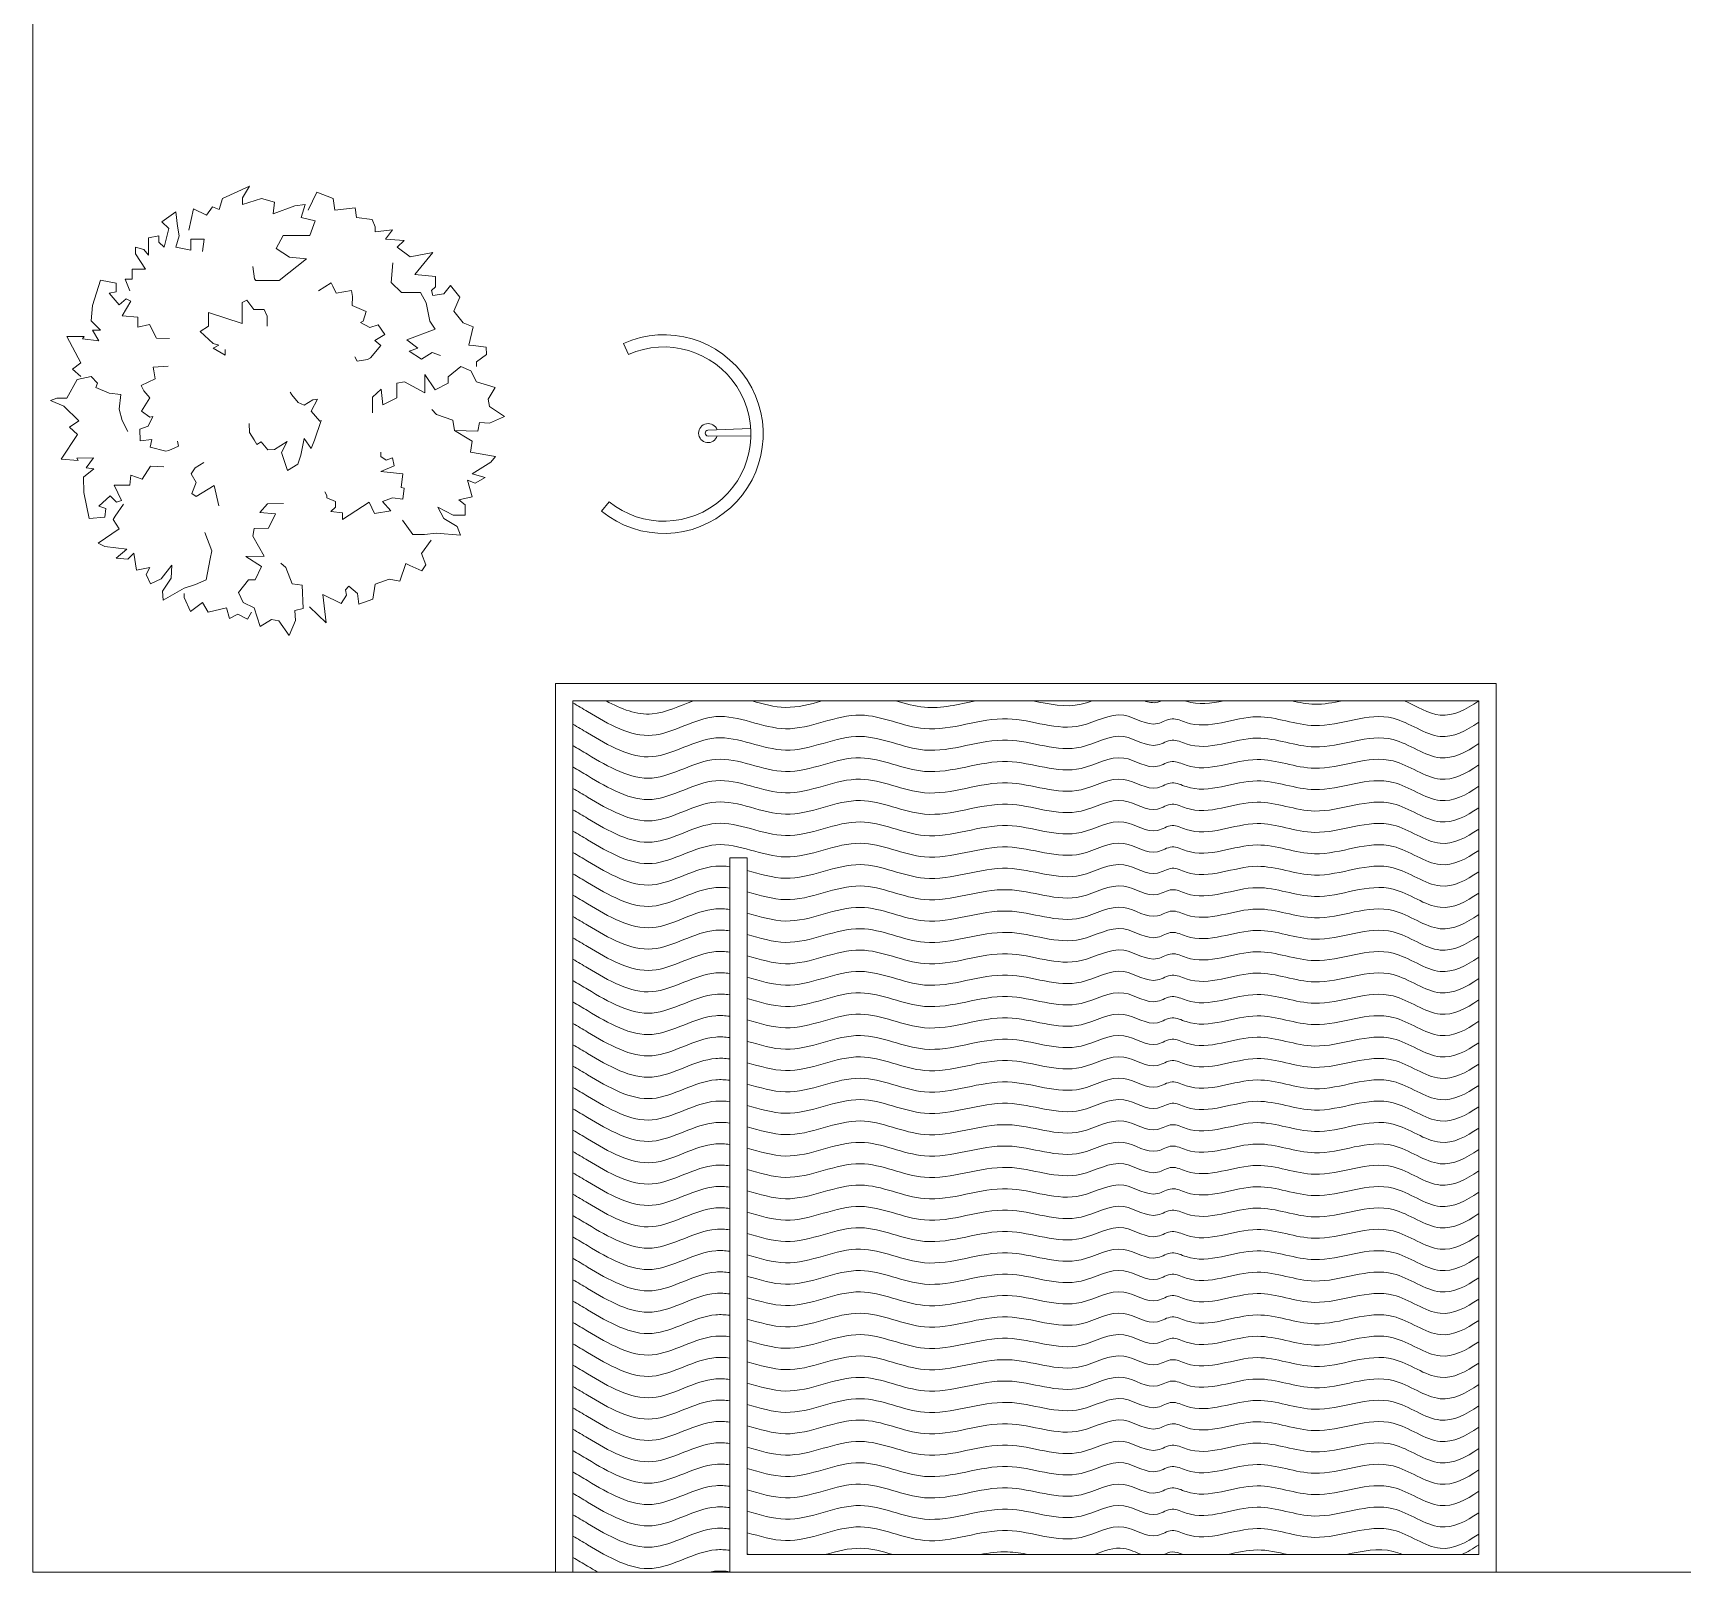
# Model space of a CAD drawing. Header units: millimetres. Extents: x 23218 to 31754, y 14902 to 21214.
# Drawn here: x 26358 to 27304, y 15939 to 16823 of the extents above; entities that cross this region are included whole.
import ezdxf

# ---------------------------------------------------------------- set-up
doc = ezdxf.new("R2010")
doc.units = ezdxf.units.MM
doc.layers.get('0').update_dxf_attribs({"lineweight": 18})
for name, color, linetype, lineweight in [('A-FURN', 9, 'Continuous', 13), ('VEGETAZIONE', 94, 'Continuous', 5), ('VERDE_alberi', 104, 'Continuous', 5), ('Wall', 7, 'Continuous', 20)]:
    doc.layers.add(name, color=color, linetype=linetype, lineweight=lineweight)
doc.layers.add('ACQUA - water hatch', color=7, linetype='Continuous', lineweight=5, true_color=0x0f87ff)
doc.layers.add('VERDE_giardino_garden', color=7, linetype='Continuous', lineweight=5, true_color=0x426227)

# ---------------------------------------------------------------- blocks, each defined once
blk = doc.blocks.new('A$C396F796F')
at = {"layer": 'VERDE_alberi'}
for points in [[(-1.246, 3.854), (-1.122, 3.81), (-1.066, 4.005), (-0.576, 4.226), (-0.702, 4.018), (-0.702, 3.901), (-0.365, 4.005), (-0.127, 3.94), (-0.155, 3.732), (0.238, 3.875), (0.42, 3.901), (0.35, 3.667), (0.602, 3.602), (0.504, 3.341), (0.027, 3.341), (-0.099, 3.107), (0.14, 2.951), (0.448, 2.925), (-0.043, 2.535), (-0.463, 2.535), (-0.491, 2.561), (-0.519, 2.782)], [(-1.246, 3.854), (-1.35, 3.705), (-1.586, 3.82), (-1.668, 3.437)], [(0.476, 3.797), (0.63, 4.122), (0.925, 4.005), (0.953, 3.797), (1.318, 3.836), (1.346, 3.667), (1.626, 3.628), (1.682, 3.498), (1.682, 3.406), (1.991, 3.445), (1.864, 3.276), (2.201, 3.25), (2.075, 3.133), (2.31, 2.958)], [(-2.728, 2.349), (-2.813, 2.557), (-2.686, 2.557), (-2.686, 2.739), (-2.448, 2.739), (-2.63, 3.012), (-2.63, 3.129), (-2.476, 3.09), (-2.392, 2.986), (-2.392, 3.299), (-2.21, 3.338), (-2.21, 3.22), (-2.111, 3.129), (-2.027, 3.468), (-2.153, 3.585), (-1.901, 3.767), (-1.873, 3.507), (-1.845, 3.338), (-1.901, 3.129), (-1.635, 3.077), (-1.635, 3.273), (-1.396, 3.273), (-1.424, 3.051)], [(2.31, 2.958), (2.718, 3.036), (2.394, 2.642), (2.764, 2.602), (2.764, 2.422), (2.694, 2.352), (2.714, 2.262), (2.913, 2.292), (3.033, 2.442), (3.203, 2.232), (3.093, 1.983), (3.261, 1.772), (3.44, 1.703), (3.363, 1.373), (3.443, 1.363), (3.673, 1.334), (3.683, 1.204), (3.503, 1.074), (3.502, 0.985)], [(1.996, 2.85), (1.968, 2.499), (2.15, 2.317), (2.496, 2.316), (2.594, 2.134), (2.66, 1.8), (2.758, 1.657), (2.25, 1.465), (2.445, 1.315), (2.291, 1.263), (2.511, 1.118), (2.706, 1.241), (2.855, 1.185)], [(-3.608, 0.808), (-3.762, 0.939), (-3.608, 1.056), (-3.86, 1.524), (-3.552, 1.524), (-3.58, 1.485), (-3.285, 1.446), (-3.398, 1.641), (-3.257, 1.641), (-3.426, 1.81), (-3.398, 2.084), (-3.257, 2.539), (-2.977, 2.487), (-2.977, 2.331), (-3.103, 2.305), (-2.921, 2.097), (-2.795, 2.201), (-2.71, 2.162), (-2.865, 1.901), (-2.584, 1.875), (-2.584, 1.693), (-2.374, 1.745), (-2.248, 1.498), (-2.017, 1.489)], [(0.661, 2.348), (0.888, 2.491), (0.917, 2.432), (0.981, 2.304), (1.254, 2.354), (1.275, 2.248), (1.264, 2.082), (1.52, 1.978), (1.466, 1.805), (1.415, 1.78), (1.586, 1.69), (1.735, 1.736), (1.853, 1.562), (1.671, 1.457), (1.779, 1.365), (1.593, 1.141), (1.543, 1.116), (1.357, 1.081), (1.316, 1.163)], [(-1.019, 1.294), (-1.019, 1.19), (-1.23, 1.32), (-1.132, 1.372), (-1.23, 1.398), (-1.468, 1.619), (-1.314, 1.71), (-1.314, 1.957), (-0.711, 1.762), (-0.711, 2.139), (-0.627, 2.178), (-0.501, 2.009), (-0.318, 2.009), (-0.262, 1.892), (-0.262, 1.71)], [(-2.04, 0.991), (-2.307, 0.973), (-2.296, 0.909), (-2.273, 0.768), (-2.523, 0.647), (-2.478, 0.549), (-2.371, 0.422), (-2.517, 0.186), (-2.371, 0.079), (-2.316, 0.088), (-2.401, -0.084), (-2.548, -0.136), (-2.542, -0.345), (-2.332, -0.324), (-2.366, -0.461), (-2.084, -0.533), (-2.029, -0.524), (-1.857, -0.442), (-1.872, -0.353)], [(1.633, 0.153), (1.633, 0.439), (1.787, 0.582), (1.815, 0.296), (2.068, 0.426), (2.068, 0.686), (2.208, 0.712), (2.572, 0.517), (2.572, 0.842), (2.755, 0.569), (2.993, 0.686), (2.993, 0.803), (3.218, 0.985), (3.4, 0.907), (3.498, 0.712), (3.835, 0.608), (3.708, 0.4), (3.736, 0.27), (4.003, 0.088), (3.736, -0.029), (3.554, -0.016), (3.526, -0.173), (3.105, -0.16), (3.077, 0.023), (2.783, 0.127), (2.699, 0.218)], [(-3.646, 0.014), (-3.916, 0.275), (-4.155, 0.379), (-4.043, 0.418), (-3.86, 0.418), (-3.678, 0.756), (-3.426, 0.808), (-3.313, 0.691), (-3.341, 0.613), (-3.103, 0.509), (-2.893, 0.483), (-2.921, 0.223), (-2.865, 0.015), (-2.767, -0.18)], [(-0.584, -0.039), (-0.577, -0.199), (-0.496, -0.331), (-0.445, -0.414), (-0.367, -0.366), (-0.25, -0.508), (-0.132, -0.501), (0.101, -0.358), (-0.006, -0.556), (0.104, -0.883), (0.292, -0.767), (0.344, -0.604), (0.404, -0.303), (0.532, -0.488), (0.592, -0.336), (0.71, 0.017), (0.688, 0.004), (0.53, 0.186), (0.641, 0.403), (0.56, 0.386), (0.405, 0.29), (0.298, 0.34), (0.18, 0.481), (0.151, 0.529)], [(-3.646, 0.014), (-3.812, -0.101), (-3.669, -0.232), (-3.965, -0.675), (-3.658, -0.704), (-3.682, -0.662), (-3.385, -0.652), (-3.515, -0.835), (-3.376, -0.848), (-3.559, -1.001), (-3.558, -1.276), (-3.461, -1.742), (-3.177, -1.717), (-3.162, -1.562), (-3.285, -1.524), (-3.084, -1.334), (-2.968, -1.449), (-2.881, -1.419), (-3.01, -1.145), (-2.728, -1.146), (-2.711, -0.964), (-2.506, -1.036), (-2.357, -0.802), (-2.118, -0.815)], [(3.105, -0.16), (3.365, -0.315), (3.421, -0.354), (3.393, -0.549), (3.842, -0.627), (3.758, -0.731), (3.421, -0.939), (3.659, -1.004), (3.477, -1.109), (3.337, -1.057), (3.421, -1.356), (3.183, -1.408), (3.295, -1.499), (3.295, -1.681), (3.084, -1.681), (2.804, -1.538), (2.916, -1.746), (3.155, -1.889), (3.211, -2.045), (2.776, -2.006), (2.566, -2.032), (2.355, -2.032), (2.168, -1.772)], [(0.773, -1.265), (0.814, -1.331), (0.814, -1.37), (0.968, -1.435), (0.968, -1.539), (0.884, -1.617), (1.094, -1.643), (1.094, -1.76), (1.571, -1.448), (1.669, -1.656), (1.964, -1.604), (1.81, -1.435), (1.992, -1.37), (2.174, -1.396), (2.202, -1.201), (2.146, -1.188), (2.174, -0.94), (1.782, -0.901), (2.02, -0.797), (1.992, -0.654), (1.88, -0.693), (1.782, -0.628), (1.782, -0.55)], [(-1.131, -1.513), (-1.214, -1.152), (-1.538, -1.346), (-1.615, -1.294), (-1.535, -1.099), (-1.629, -0.942), (-1.557, -0.834), (-1.401, -0.74)], [(0.031, -1.476), (-0.255, -1.481), (-0.395, -1.637), (-0.109, -1.661), (-0.235, -1.915), (-0.495, -1.92), (-0.518, -2.06), (-0.317, -2.421), (-0.642, -2.427), (-0.366, -2.605), (-0.479, -2.845), (-0.596, -2.847), (-0.775, -3.074), (-0.694, -3.255), (-0.497, -3.35), (-0.387, -3.685), (-0.181, -3.555), (-0.051, -3.581), (0.136, -3.844), (0.249, -3.576), (0.233, -3.394), (0.388, -3.363), (0.368, -2.943), (0.186, -2.918), (0.077, -2.625), (-0.016, -2.543)], [(-2.842, -1.484), (-2.993, -1.703), (-3.028, -1.762), (-2.921, -1.928), (-3.296, -2.186), (-3.176, -2.246), (-2.783, -2.295), (-2.973, -2.453), (-2.764, -2.472), (-2.658, -2.366), (-2.61, -2.673), (-2.372, -2.621), (-2.436, -2.75), (-2.36, -2.916), (-2.168, -2.828), (-1.973, -2.581), (-1.988, -2.817), (-2.145, -3.047), (-2.131, -3.212), (-1.752, -2.995), (-1.55, -2.931), (-1.359, -2.844), (-1.285, -2.466), (-1.258, -2.325), (-1.379, -1.994)], [(0.498, -3.332), (0.801, -3.616), (0.737, -3.109), (1.071, -3.272), (1.166, -3.12), (1.144, -3.024), (1.209, -2.958), (1.362, -3.09), (1.384, -3.28), (1.64, -3.193), (1.68, -2.923), (1.934, -2.834), (2.122, -2.871), (2.232, -2.551), (2.305, -2.585), (2.516, -2.682), (2.593, -2.577), (2.51, -2.372), (2.684, -2.133)], [(-1.752, -3.092), (-1.752, -3.164), (-1.641, -3.414), (-1.425, -3.255), (-1.322, -3.426), (-0.992, -3.346), (-0.936, -3.54), (-0.788, -3.46), (-0.617, -3.551), (-0.541, -3.424)]]:
    blk.add_lwpolyline(points, dxfattribs=at)

msp = doc.modelspace()

# ---------------------------------------------------------------- linework, layer by layer
for p, q in [((26357.68, 15939.23), (26357.68, 17939.23)), ((28357.68, 15939.23), (26357.68, 15939.23))]:
    msp.add_line(p, q)
at = {"layer": 'A-FURN'}
for p, q in [((26769.77, 16595.55), (26745.16, 16594.58)), ((26769.87, 16591.38), (26745.23, 16591.25))]:
    msp.add_line(p, q, dxfattribs=at)
for radius, start, end in [(5.48, 19.9829, 342.56406), (1.67, 94.11892, 268.42804)]:
    msp.add_arc((26745.28, 16592.92), radius, start, end, dxfattribs=at)
at = {"layer": 'ACQUA - water hatch'}
for points, knots in [([(27187.68, 16426.97), (27180.35, 16421.92), (27164.29, 16413.59), (27133.97, 16438.2), (27097.11, 16418.64), (27058.27, 16436.23), (27030.18, 16420.71), (27011.48, 16430.62), (26999.87, 16422.43), (26982.16, 16436.52), (26954.08, 16417.85), (26915.24, 16436.09), (26872.8, 16416.03), (26830.83, 16438.47), (26790.84, 16415.15), (26750.31, 16438.5), (26712.56, 16411.38), (26688.36, 16425.77), (26676.04, 16433.1), (26673.26, 16434.75), (26670.47, 16436.41), (26667.68, 16438.07)], [9.272625, 9.272625, 9.272625, 9.272625, 33.619281, 62.542704, 107.883275, 141.267387, 182.142668, 190.557624, 199.260209, 219.226396, 244.470973, 286.874213, 334.935752, 372.417647, 416.253278, 456.798203, 494.931701, 534.469226, 534.469226, 534.469226, 543.416489, 543.416489, 543.416489, 543.416489]), ([(26736.84, 16439.23), (26728.87, 16436.29), (26712.03, 16427.92), (26695.47, 16434.51), (26686.69, 16439.23)], [470.129721, 470.129721, 470.129721, 470.129721, 494.931701, 523.079306, 523.079306, 523.079306, 523.079306]), ([(26810.78, 16439.23), (26803.77, 16437.25), (26790.36, 16433.59), (26776.89, 16437.46), (26770.51, 16439.23)], [394.875078, 394.875078, 394.875078, 394.875078, 416.253278, 435.66292, 435.66292, 435.66292, 435.66292]), ([(26898.99, 16439.23), (26889.1, 16437.27), (26873.69, 16433.24), (26858.47, 16437.62), (26852.98, 16439.23)], [305.12564, 305.12564, 305.12564, 305.12564, 334.935752, 351.793314, 351.793314, 351.793314, 351.793314]), ([(26965.74, 16439.23), (26963.65, 16438.46), (26952.47, 16434.67), (26941.03, 16437.37), (26931.7, 16439.23)], [237.999232, 237.999232, 237.999232, 237.999232, 244.470973, 272.419798, 272.419798, 272.419798, 272.419798]), ([(27005.66, 16439.23), (27004.9, 16438.91), (27001.56, 16437.7), (26998.17, 16438.35), (26995.54, 16439.23)], [196.834456, 196.834456, 196.834456, 196.834456, 199.260209, 207.371622, 207.371622, 207.371622, 207.371622]), ([(27041.28, 16439.23), (27034.03, 16437.7), (27026.61, 16436.63), (27019.37, 16439.16), (27019.19, 16439.23)], [160.439946, 160.439946, 160.439946, 160.439946, 182.142668, 182.706277, 182.706277, 182.706277, 182.706277]), ([(27109.41, 16439.23), (27104.08, 16438.13), (27094.28, 16436.42), (27084.67, 16438.26), (27080.3, 16439.23)], [92.01069, 92.01069, 92.01069, 92.01069, 107.883275, 121.189473, 121.189473, 121.189473, 121.189473]), ([(27187.68, 16439.23), (27180.35, 16434.18), (27166.31, 16426.9), (27152.02, 16436.15), (27145.01, 16439.23)], [9.272625, 9.272625, 9.272625, 9.272625, 33.619281, 55.849891, 55.849891, 55.849891, 55.849891]), ([(27187.68, 16414.7), (27180.35, 16409.66), (27164.29, 16401.33), (27133.97, 16425.94), (27097.11, 16406.38), (27058.27, 16423.97), (27030.18, 16408.45), (27011.48, 16418.36), (26999.87, 16410.17), (26982.16, 16424.25), (26954.08, 16405.59), (26915.24, 16423.83), (26872.8, 16403.76), (26830.83, 16426.21), (26790.84, 16402.89), (26750.31, 16426.23), (26712.56, 16399.12), (26688.36, 16413.51), (26676.04, 16420.84), (26673.26, 16422.49), (26670.47, 16424.15), (26667.68, 16425.81)], [9.272625, 9.272625, 9.272625, 9.272625, 33.619281, 62.542704, 107.883275, 141.267387, 182.142668, 190.557624, 199.260209, 219.226396, 244.470973, 286.874213, 334.935752, 372.417647, 416.253278, 456.798203, 494.931701, 534.469226, 534.469226, 534.469226, 543.416489, 543.416489, 543.416489, 543.416489]), ([(27187.68, 16402.44), (27180.35, 16397.39), (27164.29, 16389.07), (27133.97, 16413.68), (27097.11, 16394.12), (27058.27, 16411.71), (27030.18, 16396.19), (27011.48, 16406.1), (26999.87, 16397.9), (26982.16, 16411.99), (26954.08, 16393.33), (26915.24, 16411.57), (26872.8, 16391.5), (26830.83, 16413.95), (26790.84, 16390.63), (26750.31, 16413.97), (26712.56, 16386.86), (26688.36, 16401.25), (26676.04, 16408.57), (26673.26, 16410.23), (26670.47, 16411.89), (26667.68, 16413.55)], [9.272625, 9.272625, 9.272625, 9.272625, 33.619281, 62.542704, 107.883275, 141.267387, 182.142668, 190.557624, 199.260209, 219.226396, 244.470973, 286.874213, 334.935752, 372.417647, 416.253278, 456.798203, 494.931701, 534.469226, 534.469226, 534.469226, 543.416489, 543.416489, 543.416489, 543.416489]), ([(27187.68, 16390.18), (27180.35, 16385.13), (27164.29, 16376.81), (27133.97, 16401.41), (27097.11, 16381.86), (27058.27, 16399.45), (27030.18, 16383.92), (27011.48, 16393.84), (26999.87, 16385.64), (26982.16, 16399.73), (26954.08, 16381.07), (26915.24, 16399.31), (26872.8, 16379.24), (26830.83, 16401.69), (26790.84, 16378.37), (26750.31, 16401.71), (26712.56, 16374.6), (26688.36, 16388.99), (26676.04, 16396.31), (26673.26, 16397.97), (26670.47, 16399.63), (26667.68, 16401.28)], [9.272625, 9.272625, 9.272625, 9.272625, 33.619281, 62.542704, 107.883275, 141.267387, 182.142668, 190.557624, 199.260209, 219.226396, 244.470973, 286.874213, 334.935752, 372.417647, 416.253278, 456.798203, 494.931701, 534.469226, 534.469226, 534.469226, 543.416489, 543.416489, 543.416489, 543.416489]), ([(27187.68, 16377.92), (27180.35, 16372.87), (27164.29, 16364.55), (27133.97, 16389.15), (27097.11, 16369.6), (27058.27, 16387.19), (27030.18, 16371.66), (27011.48, 16381.58), (26999.87, 16373.38), (26982.16, 16387.47), (26954.08, 16368.81), (26915.24, 16387.05), (26872.8, 16366.98), (26830.83, 16389.43), (26790.84, 16366.11), (26750.31, 16389.45), (26712.56, 16362.34), (26688.36, 16376.73), (26676.04, 16384.05), (26673.26, 16385.71), (26670.47, 16387.37), (26667.68, 16389.02)], [9.272625, 9.272625, 9.272625, 9.272625, 33.619281, 62.542704, 107.883275, 141.267387, 182.142668, 190.557624, 199.260209, 219.226396, 244.470973, 286.874213, 334.935752, 372.417647, 416.253278, 456.798203, 494.931701, 534.469226, 534.469226, 534.469226, 543.416489, 543.416489, 543.416489, 543.416489]), ([(27187.68, 16365.66), (27180.35, 16360.61), (27164.29, 16352.28), (27133.97, 16376.89), (27097.11, 16357.33), (27058.27, 16374.92), (27030.18, 16359.4), (27011.48, 16369.32), (26999.87, 16361.12), (26982.16, 16375.21), (26954.08, 16356.54), (26915.24, 16374.79), (26872.8, 16354.72), (26830.83, 16377.16), (26790.84, 16353.85), (26750.31, 16377.19), (26712.56, 16350.07), (26688.36, 16364.46), (26676.04, 16371.79), (26673.26, 16373.45), (26670.47, 16375.1), (26667.68, 16376.76)], [9.272625, 9.272625, 9.272625, 9.272625, 33.619281, 62.542704, 107.883275, 141.267387, 182.142668, 190.557624, 199.260209, 219.226396, 244.470973, 286.874213, 334.935752, 372.417647, 416.253278, 456.798203, 494.931701, 534.469226, 534.469226, 534.469226, 543.416489, 543.416489, 543.416489, 543.416489]), ([(27187.68, 16353.4), (27180.35, 16348.35), (27164.29, 16340.02), (27133.97, 16364.63), (27097.11, 16345.07), (27058.27, 16362.66), (27030.18, 16347.14), (27011.48, 16357.05), (26999.87, 16348.86), (26982.16, 16362.95), (26954.08, 16344.28), (26915.24, 16362.52), (26872.8, 16342.46), (26830.83, 16364.9), (26790.84, 16341.58), (26750.31, 16364.93), (26712.56, 16337.81), (26688.36, 16352.2), (26676.04, 16359.53), (26673.26, 16361.18), (26670.47, 16362.84), (26667.68, 16364.5)], [9.272625, 9.272625, 9.272625, 9.272625, 33.619281, 62.542704, 107.883275, 141.267387, 182.142668, 190.557624, 199.260209, 219.226396, 244.470973, 286.874213, 334.935752, 372.417647, 416.253278, 456.798203, 494.931701, 534.469226, 534.469226, 534.469226, 543.416489, 543.416489, 543.416489, 543.416489]), ([(26757.68, 16344.06), (26755.03, 16344.42), (26739.95, 16345.22), (26712.56, 16325.55), (26688.36, 16339.94), (26676.04, 16347.27), (26673.26, 16348.92), (26670.47, 16350.58), (26667.68, 16352.24)], [448.693381, 448.693381, 448.693381, 448.693381, 456.798203, 494.931701, 534.469226, 534.469226, 534.469226, 543.416489, 543.416489, 543.416489, 543.416489]), ([(27187.68, 16341.13), (27180.35, 16336.08), (27164.29, 16327.76), (27133.97, 16352.37), (27097.11, 16332.81), (27058.27, 16350.4), (27030.18, 16334.88), (27011.48, 16344.79), (26999.87, 16336.6), (26982.16, 16350.68), (26954.08, 16332.02), (26915.24, 16350.26), (26872.8, 16330.19), (26830.83, 16352.64), (26796.83, 16332.82), (26775, 16339.95), (26767.68, 16341.91)], [9.272625, 9.272625, 9.272625, 9.272625, 33.619281, 62.542704, 107.883275, 141.267387, 182.142668, 190.557624, 199.260209, 219.226396, 244.470973, 286.874213, 334.935752, 372.417647, 416.253278, 438.528014, 438.528014, 438.528014, 438.528014]), ([(26757.68, 16331.8), (26755.03, 16332.16), (26739.95, 16332.96), (26712.56, 16313.29), (26688.36, 16327.68), (26676.04, 16335), (26673.26, 16336.66), (26670.47, 16338.32), (26667.68, 16339.98)], [448.693381, 448.693381, 448.693381, 448.693381, 456.798203, 494.931701, 534.469226, 534.469226, 534.469226, 543.416489, 543.416489, 543.416489, 543.416489]), ([(27187.68, 16328.87), (27180.35, 16323.82), (27164.29, 16315.5), (27133.97, 16340.11), (27097.11, 16320.55), (27058.27, 16338.14), (27030.18, 16322.62), (27011.48, 16332.53), (26999.87, 16324.33), (26982.16, 16338.42), (26954.08, 16319.76), (26915.24, 16338), (26872.8, 16317.93), (26830.83, 16340.38), (26796.83, 16320.56), (26775, 16327.69), (26767.68, 16329.65)], [9.272625, 9.272625, 9.272625, 9.272625, 33.619281, 62.542704, 107.883275, 141.267387, 182.142668, 190.557624, 199.260209, 219.226396, 244.470973, 286.874213, 334.935752, 372.417647, 416.253278, 438.528014, 438.528014, 438.528014, 438.528014]), ([(26757.68, 16319.53), (26755.03, 16319.9), (26739.95, 16320.7), (26712.56, 16301.03), (26688.36, 16315.42), (26676.04, 16322.74), (26673.26, 16324.4), (26670.47, 16326.06), (26667.68, 16327.71)], [448.693381, 448.693381, 448.693381, 448.693381, 456.798203, 494.931701, 534.469226, 534.469226, 534.469226, 543.416489, 543.416489, 543.416489, 543.416489]), ([(27187.68, 16316.61), (27180.35, 16311.56), (27164.29, 16303.24), (27133.97, 16327.84), (27097.11, 16308.29), (27058.27, 16325.88), (27030.18, 16310.35), (27011.48, 16320.27), (26999.87, 16312.07), (26982.16, 16326.16), (26954.08, 16307.5), (26915.24, 16325.74), (26872.8, 16305.67), (26830.83, 16328.12), (26796.83, 16308.3), (26775, 16315.42), (26767.68, 16317.38)], [9.272625, 9.272625, 9.272625, 9.272625, 33.619281, 62.542704, 107.883275, 141.267387, 182.142668, 190.557624, 199.260209, 219.226396, 244.470973, 286.874213, 334.935752, 372.417647, 416.253278, 438.528014, 438.528014, 438.528014, 438.528014]), ([(26757.68, 16307.27), (26755.03, 16307.63), (26739.95, 16308.44), (26712.56, 16288.77), (26688.36, 16303.16), (26676.04, 16310.48), (26673.26, 16312.14), (26670.47, 16313.8), (26667.68, 16315.45)], [448.693381, 448.693381, 448.693381, 448.693381, 456.798203, 494.931701, 534.469226, 534.469226, 534.469226, 543.416489, 543.416489, 543.416489, 543.416489]), ([(26757.68, 16295.01), (26755.03, 16295.37), (26739.95, 16296.18), (26712.56, 16276.5), (26688.36, 16290.89), (26676.04, 16298.22), (26673.26, 16299.88), (26670.47, 16301.53), (26667.68, 16303.19)], [448.693381, 448.693381, 448.693381, 448.693381, 456.798203, 494.931701, 534.469226, 534.469226, 534.469226, 543.416489, 543.416489, 543.416489, 543.416489]), ([(27187.68, 16304.35), (27180.35, 16299.3), (27164.29, 16290.98), (27133.97, 16315.58), (27097.11, 16296.03), (27058.27, 16313.62), (27030.18, 16298.09), (27011.48, 16308.01), (26999.87, 16299.81), (26982.16, 16313.9), (26954.08, 16295.24), (26915.24, 16313.48), (26872.8, 16293.41), (26830.83, 16315.86), (26796.83, 16296.03), (26775, 16303.16), (26767.68, 16305.12)], [9.272625, 9.272625, 9.272625, 9.272625, 33.619281, 62.542704, 107.883275, 141.267387, 182.142668, 190.557624, 199.260209, 219.226396, 244.470973, 286.874213, 334.935752, 372.417647, 416.253278, 438.528014, 438.528014, 438.528014, 438.528014]), ([(27187.68, 16292.09), (27180.35, 16287.04), (27164.29, 16278.71), (27133.97, 16303.32), (27097.11, 16283.76), (27058.27, 16301.35), (27030.18, 16285.83), (27011.48, 16295.75), (26999.87, 16287.55), (26982.16, 16301.64), (26954.08, 16282.97), (26915.24, 16301.22), (26872.8, 16281.15), (26830.83, 16303.59), (26796.83, 16283.77), (26775, 16290.9), (26767.68, 16292.86)], [9.272625, 9.272625, 9.272625, 9.272625, 33.619281, 62.542704, 107.883275, 141.267387, 182.142668, 190.557624, 199.260209, 219.226396, 244.470973, 286.874213, 334.935752, 372.417647, 416.253278, 438.528014, 438.528014, 438.528014, 438.528014]), ([(26757.68, 16282.75), (26755.03, 16283.11), (26739.95, 16283.92), (26712.56, 16264.24), (26688.36, 16278.63), (26676.04, 16285.96), (26673.26, 16287.61), (26670.47, 16289.27), (26667.68, 16290.93)], [448.693381, 448.693381, 448.693381, 448.693381, 456.798203, 494.931701, 534.469226, 534.469226, 534.469226, 543.416489, 543.416489, 543.416489, 543.416489]), ([(27187.68, 16279.83), (27180.35, 16274.78), (27164.29, 16266.45), (27133.97, 16291.06), (27097.11, 16271.5), (27058.27, 16289.09), (27030.18, 16273.57), (27011.48, 16283.48), (26999.87, 16275.29), (26982.16, 16289.38), (26954.08, 16270.71), (26915.24, 16288.95), (26872.8, 16268.89), (26830.83, 16291.33), (26796.83, 16271.51), (26775, 16278.64), (26767.68, 16280.6)], [9.272625, 9.272625, 9.272625, 9.272625, 33.619281, 62.542704, 107.883275, 141.267387, 182.142668, 190.557624, 199.260209, 219.226396, 244.470973, 286.874213, 334.935752, 372.417647, 416.253278, 438.528014, 438.528014, 438.528014, 438.528014]), ([(26757.68, 16270.49), (26755.03, 16270.85), (26739.95, 16271.65), (26712.56, 16251.98), (26688.36, 16266.37), (26676.04, 16273.7), (26673.26, 16275.35), (26670.47, 16277.01), (26667.68, 16278.67)], [448.693381, 448.693381, 448.693381, 448.693381, 456.798203, 494.931701, 534.469226, 534.469226, 534.469226, 543.416489, 543.416489, 543.416489, 543.416489]), ([(26757.68, 16258.23), (26755.03, 16258.59), (26739.95, 16259.39), (26712.56, 16239.72), (26688.36, 16254.11), (26676.04, 16261.43), (26673.26, 16263.09), (26670.47, 16264.75), (26667.68, 16266.41)], [448.693381, 448.693381, 448.693381, 448.693381, 456.798203, 494.931701, 534.469226, 534.469226, 534.469226, 543.416489, 543.416489, 543.416489, 543.416489]), ([(27187.68, 16267.56), (27180.35, 16262.51), (27164.29, 16254.19), (27133.97, 16278.8), (27097.11, 16259.24), (27058.27, 16276.83), (27030.18, 16261.31), (27011.48, 16271.22), (26999.87, 16263.03), (26982.16, 16277.11), (26954.08, 16258.45), (26915.24, 16276.69), (26872.8, 16256.62), (26830.83, 16279.07), (26796.83, 16259.25), (26775, 16266.38), (26767.68, 16268.34)], [9.272625, 9.272625, 9.272625, 9.272625, 33.619281, 62.542704, 107.883275, 141.267387, 182.142668, 190.557624, 199.260209, 219.226396, 244.470973, 286.874213, 334.935752, 372.417647, 416.253278, 438.528014, 438.528014, 438.528014, 438.528014]), ([(27187.68, 16255.3), (27180.35, 16250.25), (27164.29, 16241.93), (27133.97, 16266.54), (27097.11, 16246.98), (27058.27, 16264.57), (27030.18, 16249.05), (27011.48, 16258.96), (26999.87, 16250.76), (26982.16, 16264.85), (26954.08, 16246.19), (26915.24, 16264.43), (26872.8, 16244.36), (26830.83, 16266.81), (26796.83, 16246.99), (26775, 16254.12), (26767.68, 16256.07)], [9.272625, 9.272625, 9.272625, 9.272625, 33.619281, 62.542704, 107.883275, 141.267387, 182.142668, 190.557624, 199.260209, 219.226396, 244.470973, 286.874213, 334.935752, 372.417647, 416.253278, 438.528014, 438.528014, 438.528014, 438.528014]), ([(26757.68, 16245.96), (26755.03, 16246.33), (26739.95, 16247.13), (26712.56, 16227.46), (26688.36, 16241.85), (26676.04, 16249.17), (26673.26, 16250.83), (26670.47, 16252.49), (26667.68, 16254.14)], [448.693381, 448.693381, 448.693381, 448.693381, 456.798203, 494.931701, 534.469226, 534.469226, 534.469226, 543.416489, 543.416489, 543.416489, 543.416489]), ([(27187.68, 16243.04), (27180.35, 16237.99), (27164.29, 16229.67), (27133.97, 16254.27), (27097.11, 16234.72), (27058.27, 16252.31), (27030.18, 16236.78), (27011.48, 16246.7), (26999.87, 16238.5), (26982.16, 16252.59), (26954.08, 16233.93), (26915.24, 16252.17), (26872.8, 16232.1), (26830.83, 16254.55), (26796.83, 16234.73), (26775, 16241.85), (26767.68, 16243.81)], [9.272625, 9.272625, 9.272625, 9.272625, 33.619281, 62.542704, 107.883275, 141.267387, 182.142668, 190.557624, 199.260209, 219.226396, 244.470973, 286.874213, 334.935752, 372.417647, 416.253278, 438.528014, 438.528014, 438.528014, 438.528014]), ([(26757.68, 16233.7), (26755.03, 16234.06), (26739.95, 16234.87), (26712.56, 16215.2), (26688.36, 16229.59), (26676.04, 16236.91), (26673.26, 16238.57), (26670.47, 16240.23), (26667.68, 16241.88)], [448.693381, 448.693381, 448.693381, 448.693381, 456.798203, 494.931701, 534.469226, 534.469226, 534.469226, 543.416489, 543.416489, 543.416489, 543.416489]), ([(27187.68, 16230.78), (27180.35, 16225.73), (27164.29, 16217.41), (27133.97, 16242.01), (27097.11, 16222.46), (27058.27, 16240.05), (27030.18, 16224.52), (27011.48, 16234.44), (26999.87, 16226.24), (26982.16, 16240.33), (26954.08, 16221.66), (26915.24, 16239.91), (26872.8, 16219.84), (26830.83, 16242.29), (26796.83, 16222.46), (26775, 16229.59), (26767.68, 16231.55)], [9.272625, 9.272625, 9.272625, 9.272625, 33.619281, 62.542704, 107.883275, 141.267387, 182.142668, 190.557624, 199.260209, 219.226396, 244.470973, 286.874213, 334.935752, 372.417647, 416.253278, 438.528014, 438.528014, 438.528014, 438.528014]), ([(26757.68, 16221.44), (26755.03, 16221.8), (26739.95, 16222.61), (26712.56, 16202.93), (26688.36, 16217.32), (26676.04, 16224.65), (26673.26, 16226.31), (26670.47, 16227.96), (26667.68, 16229.62)], [448.693381, 448.693381, 448.693381, 448.693381, 456.798203, 494.931701, 534.469226, 534.469226, 534.469226, 543.416489, 543.416489, 543.416489, 543.416489]), ([(26757.68, 16209.18), (26755.03, 16209.54), (26739.95, 16210.34), (26712.56, 16190.67), (26688.36, 16205.06), (26676.04, 16212.39), (26673.26, 16214.04), (26670.47, 16215.7), (26667.68, 16217.36)], [448.693381, 448.693381, 448.693381, 448.693381, 456.798203, 494.931701, 534.469226, 534.469226, 534.469226, 543.416489, 543.416489, 543.416489, 543.416489]), ([(27187.68, 16218.52), (27180.35, 16213.47), (27164.29, 16205.14), (27133.97, 16229.75), (27097.11, 16210.19), (27058.27, 16227.78), (27030.18, 16212.26), (27011.48, 16222.18), (26999.87, 16213.98), (26982.16, 16228.07), (26954.08, 16209.4), (26915.24, 16227.65), (26872.8, 16207.58), (26830.83, 16230.02), (26796.83, 16210.2), (26775, 16217.33), (26767.68, 16219.29)], [9.272625, 9.272625, 9.272625, 9.272625, 33.619281, 62.542704, 107.883275, 141.267387, 182.142668, 190.557624, 199.260209, 219.226396, 244.470973, 286.874213, 334.935752, 372.417647, 416.253278, 438.528014, 438.528014, 438.528014, 438.528014]), ([(27187.68, 16206.26), (27180.35, 16201.21), (27164.29, 16192.88), (27133.97, 16217.49), (27097.11, 16197.93), (27058.27, 16215.52), (27030.18, 16200), (27011.48, 16209.91), (26999.87, 16201.72), (26982.16, 16215.81), (26954.08, 16197.14), (26915.24, 16215.38), (26872.8, 16195.32), (26830.83, 16217.76), (26796.83, 16197.94), (26775, 16205.07), (26767.68, 16207.03)], [9.272625, 9.272625, 9.272625, 9.272625, 33.619281, 62.542704, 107.883275, 141.267387, 182.142668, 190.557624, 199.260209, 219.226396, 244.470973, 286.874213, 334.935752, 372.417647, 416.253278, 438.528014, 438.528014, 438.528014, 438.528014]), ([(26757.68, 16196.92), (26755.03, 16197.28), (26739.95, 16198.08), (26712.56, 16178.41), (26688.36, 16192.8), (26676.04, 16200.13), (26673.26, 16201.78), (26670.47, 16203.44), (26667.68, 16205.1)], [448.693381, 448.693381, 448.693381, 448.693381, 456.798203, 494.931701, 534.469226, 534.469226, 534.469226, 543.416489, 543.416489, 543.416489, 543.416489]), ([(27187.68, 16193.99), (27180.35, 16188.94), (27164.29, 16180.62), (27133.97, 16205.23), (27097.11, 16185.67), (27058.27, 16203.26), (27030.18, 16187.74), (27011.48, 16197.65), (26999.87, 16189.46), (26982.16, 16203.54), (26954.08, 16184.88), (26915.24, 16203.12), (26872.8, 16183.05), (26830.83, 16205.5), (26796.83, 16185.68), (26775, 16192.81), (26767.68, 16194.77)], [9.272625, 9.272625, 9.272625, 9.272625, 33.619281, 62.542704, 107.883275, 141.267387, 182.142668, 190.557624, 199.260209, 219.226396, 244.470973, 286.874213, 334.935752, 372.417647, 416.253278, 438.528014, 438.528014, 438.528014, 438.528014]), ([(26757.68, 16184.65), (26755.03, 16185.02), (26739.95, 16185.82), (26712.56, 16166.15), (26688.36, 16180.54), (26676.04, 16187.86), (26673.26, 16189.52), (26670.47, 16191.18), (26667.68, 16192.84)], [448.693381, 448.693381, 448.693381, 448.693381, 456.798203, 494.931701, 534.469226, 534.469226, 534.469226, 543.416489, 543.416489, 543.416489, 543.416489]), ([(26757.68, 16172.39), (26755.03, 16172.76), (26739.95, 16173.56), (26712.56, 16153.89), (26688.36, 16168.28), (26676.04, 16175.6), (26673.26, 16177.26), (26670.47, 16178.92), (26667.68, 16180.57)], [448.693381, 448.693381, 448.693381, 448.693381, 456.798203, 494.931701, 534.469226, 534.469226, 534.469226, 543.416489, 543.416489, 543.416489, 543.416489]), ([(27187.68, 16181.73), (27180.35, 16176.68), (27164.29, 16168.36), (27133.97, 16192.97), (27097.11, 16173.41), (27058.27, 16191), (27030.18, 16175.48), (27011.48, 16185.39), (26999.87, 16177.19), (26982.16, 16191.28), (26954.08, 16172.62), (26915.24, 16190.86), (26872.8, 16170.79), (26830.83, 16193.24), (26796.83, 16173.42), (26775, 16180.55), (26767.68, 16182.5)], [9.272625, 9.272625, 9.272625, 9.272625, 33.619281, 62.542704, 107.883275, 141.267387, 182.142668, 190.557624, 199.260209, 219.226396, 244.470973, 286.874213, 334.935752, 372.417647, 416.253278, 438.528014, 438.528014, 438.528014, 438.528014]), ([(27187.68, 16169.47), (27180.35, 16164.42), (27164.29, 16156.1), (27133.97, 16180.7), (27097.11, 16161.15), (27058.27, 16178.74), (27030.18, 16163.21), (27011.48, 16173.13), (26999.87, 16164.93), (26982.16, 16179.02), (26954.08, 16160.36), (26915.24, 16178.6), (26872.8, 16158.53), (26830.83, 16180.98), (26796.83, 16161.16), (26775, 16168.28), (26767.68, 16170.24)], [9.272625, 9.272625, 9.272625, 9.272625, 33.619281, 62.542704, 107.883275, 141.267387, 182.142668, 190.557624, 199.260209, 219.226396, 244.470973, 286.874213, 334.935752, 372.417647, 416.253278, 438.528014, 438.528014, 438.528014, 438.528014]), ([(26757.68, 16160.13), (26755.03, 16160.49), (26739.95, 16161.3), (26712.56, 16141.63), (26688.36, 16156.02), (26676.04, 16163.34), (26673.26, 16165), (26670.47, 16166.66), (26667.68, 16168.31)], [448.693381, 448.693381, 448.693381, 448.693381, 456.798203, 494.931701, 534.469226, 534.469226, 534.469226, 543.416489, 543.416489, 543.416489, 543.416489]), ([(27187.68, 16157.21), (27180.35, 16152.16), (27164.29, 16143.84), (27133.97, 16168.44), (27097.11, 16148.89), (27058.27, 16166.48), (27030.18, 16150.95), (27011.48, 16160.87), (26999.87, 16152.67), (26982.16, 16166.76), (26954.08, 16148.09), (26915.24, 16166.34), (26872.8, 16146.27), (26830.83, 16168.72), (26796.83, 16148.89), (26775, 16156.02), (26767.68, 16157.98)], [9.272625, 9.272625, 9.272625, 9.272625, 33.619281, 62.542704, 107.883275, 141.267387, 182.142668, 190.557624, 199.260209, 219.226396, 244.470973, 286.874213, 334.935752, 372.417647, 416.253278, 438.528014, 438.528014, 438.528014, 438.528014]), ([(26757.68, 16147.87), (26755.03, 16148.23), (26739.95, 16149.04), (26712.56, 16129.36), (26688.36, 16143.75), (26676.04, 16151.08), (26673.26, 16152.74), (26670.47, 16154.39), (26667.68, 16156.05)], [448.693381, 448.693381, 448.693381, 448.693381, 456.798203, 494.931701, 534.469226, 534.469226, 534.469226, 543.416489, 543.416489, 543.416489, 543.416489]), ([(27187.68, 16144.95), (27180.35, 16139.9), (27164.29, 16131.57), (27133.97, 16156.18), (27097.11, 16136.62), (27058.27, 16154.21), (27030.18, 16138.69), (27011.48, 16148.61), (26999.87, 16140.41), (26982.16, 16154.5), (26954.08, 16135.83), (26915.24, 16154.08), (26872.8, 16134.01), (26830.83, 16156.45), (26796.83, 16136.63), (26775, 16143.76), (26767.68, 16145.72)], [9.272625, 9.272625, 9.272625, 9.272625, 33.619281, 62.542704, 107.883275, 141.267387, 182.142668, 190.557624, 199.260209, 219.226396, 244.470973, 286.874213, 334.935752, 372.417647, 416.253278, 438.528014, 438.528014, 438.528014, 438.528014]), ([(26757.68, 16135.61), (26755.03, 16135.97), (26739.95, 16136.77), (26712.56, 16117.1), (26688.36, 16131.49), (26676.04, 16138.82), (26673.26, 16140.47), (26670.47, 16142.13), (26667.68, 16143.79)], [448.693381, 448.693381, 448.693381, 448.693381, 456.798203, 494.931701, 534.469226, 534.469226, 534.469226, 543.416489, 543.416489, 543.416489, 543.416489]), ([(27187.68, 16132.69), (27180.35, 16127.64), (27164.29, 16119.31), (27133.97, 16143.92), (27097.11, 16124.36), (27058.27, 16141.95), (27030.18, 16126.43), (27011.48, 16136.34), (26999.87, 16128.15), (26982.16, 16142.24), (26954.08, 16123.57), (26915.24, 16141.81), (26872.8, 16121.75), (26830.83, 16144.19), (26796.83, 16124.37), (26775, 16131.5), (26767.68, 16133.46)], [9.272625, 9.272625, 9.272625, 9.272625, 33.619281, 62.542704, 107.883275, 141.267387, 182.142668, 190.557624, 199.260209, 219.226396, 244.470973, 286.874213, 334.935752, 372.417647, 416.253278, 438.528014, 438.528014, 438.528014, 438.528014]), ([(26757.68, 16123.35), (26755.03, 16123.71), (26739.95, 16124.51), (26712.56, 16104.84), (26688.36, 16119.23), (26676.04, 16126.56), (26673.26, 16128.21), (26670.47, 16129.87), (26667.68, 16131.53)], [448.693381, 448.693381, 448.693381, 448.693381, 456.798203, 494.931701, 534.469226, 534.469226, 534.469226, 543.416489, 543.416489, 543.416489, 543.416489]), ([(27187.68, 16120.42), (27180.35, 16115.37), (27164.29, 16107.05), (27133.97, 16131.66), (27097.11, 16112.1), (27058.27, 16129.69), (27030.18, 16114.17), (27011.48, 16124.08), (26999.87, 16115.89), (26982.16, 16129.97), (26954.08, 16111.31), (26915.24, 16129.55), (26872.8, 16109.48), (26830.83, 16131.93), (26796.83, 16112.11), (26775, 16119.24), (26767.68, 16121.2)], [9.272625, 9.272625, 9.272625, 9.272625, 33.619281, 62.542704, 107.883275, 141.267387, 182.142668, 190.557624, 199.260209, 219.226396, 244.470973, 286.874213, 334.935752, 372.417647, 416.253278, 438.528014, 438.528014, 438.528014, 438.528014]), ([(26757.68, 16111.08), (26755.03, 16111.45), (26739.95, 16112.25), (26712.56, 16092.58), (26688.36, 16106.97), (26676.04, 16114.29), (26673.26, 16115.95), (26670.47, 16117.61), (26667.68, 16119.27)], [448.693381, 448.693381, 448.693381, 448.693381, 456.798203, 494.931701, 534.469226, 534.469226, 534.469226, 543.416489, 543.416489, 543.416489, 543.416489]), ([(27187.68, 16108.16), (27180.35, 16103.11), (27164.29, 16094.79), (27133.97, 16119.4), (27097.11, 16099.84), (27058.27, 16117.43), (27030.18, 16101.91), (27011.48, 16111.82), (26999.87, 16103.62), (26982.16, 16117.71), (26954.08, 16099.05), (26915.24, 16117.29), (26872.8, 16097.22), (26830.83, 16119.67), (26796.83, 16099.85), (26775, 16106.98), (26767.68, 16108.93)], [9.272625, 9.272625, 9.272625, 9.272625, 33.619281, 62.542704, 107.883275, 141.267387, 182.142668, 190.557624, 199.260209, 219.226396, 244.470973, 286.874213, 334.935752, 372.417647, 416.253278, 438.528014, 438.528014, 438.528014, 438.528014]), ([(26757.68, 16098.82), (26755.03, 16099.19), (26739.95, 16099.99), (26712.56, 16080.32), (26688.36, 16094.71), (26676.04, 16102.03), (26673.26, 16103.69), (26670.47, 16105.35), (26667.68, 16107)], [448.693381, 448.693381, 448.693381, 448.693381, 456.798203, 494.931701, 534.469226, 534.469226, 534.469226, 543.416489, 543.416489, 543.416489, 543.416489]), ([(26757.68, 16086.56), (26755.03, 16086.92), (26739.95, 16087.73), (26712.56, 16068.06), (26688.36, 16082.45), (26676.04, 16089.77), (26673.26, 16091.43), (26670.47, 16093.09), (26667.68, 16094.74)], [448.693381, 448.693381, 448.693381, 448.693381, 456.798203, 494.931701, 534.469226, 534.469226, 534.469226, 543.416489, 543.416489, 543.416489, 543.416489]), ([(27187.68, 16095.9), (27180.35, 16090.85), (27164.29, 16082.53), (27133.97, 16107.13), (27097.11, 16087.58), (27058.27, 16105.17), (27030.18, 16089.64), (27011.48, 16099.56), (26999.87, 16091.36), (26982.16, 16105.45), (26954.08, 16086.79), (26915.24, 16105.03), (26872.8, 16084.96), (26830.83, 16107.41), (26796.83, 16087.59), (26775, 16094.71), (26767.68, 16096.67)], [9.272625, 9.272625, 9.272625, 9.272625, 33.619281, 62.542704, 107.883275, 141.267387, 182.142668, 190.557624, 199.260209, 219.226396, 244.470973, 286.874213, 334.935752, 372.417647, 416.253278, 438.528014, 438.528014, 438.528014, 438.528014]), ([(27187.68, 16083.64), (27180.35, 16078.59), (27164.29, 16070.27), (27133.97, 16094.87), (27097.11, 16075.32), (27058.27, 16092.9), (27030.18, 16077.38), (27011.48, 16087.3), (26999.87, 16079.1), (26982.16, 16093.19), (26954.08, 16074.52), (26915.24, 16092.77), (26872.8, 16072.7), (26830.83, 16095.15), (26796.83, 16075.32), (26775, 16082.45), (26767.68, 16084.41)], [9.272625, 9.272625, 9.272625, 9.272625, 33.619281, 62.542704, 107.883275, 141.267387, 182.142668, 190.557624, 199.260209, 219.226396, 244.470973, 286.874213, 334.935752, 372.417647, 416.253278, 438.528014, 438.528014, 438.528014, 438.528014]), ([(26757.68, 16074.3), (26755.03, 16074.66), (26739.95, 16075.47), (26712.56, 16055.79), (26688.36, 16070.18), (26676.04, 16077.51), (26673.26, 16079.17), (26670.47, 16080.82), (26667.68, 16082.48)], [448.693381, 448.693381, 448.693381, 448.693381, 456.798203, 494.931701, 534.469226, 534.469226, 534.469226, 543.416489, 543.416489, 543.416489, 543.416489]), ([(27187.68, 16071.38), (27180.35, 16066.33), (27164.29, 16058), (27133.97, 16082.61), (27097.11, 16063.05), (27058.27, 16080.64), (27030.18, 16065.12), (27011.48, 16075.04), (26999.87, 16066.84), (26982.16, 16080.93), (26954.08, 16062.26), (26915.24, 16080.51), (26872.8, 16060.44), (26830.83, 16082.88), (26796.83, 16063.06), (26775, 16070.19), (26767.68, 16072.15)], [9.272625, 9.272625, 9.272625, 9.272625, 33.619281, 62.542704, 107.883275, 141.267387, 182.142668, 190.557624, 199.260209, 219.226396, 244.470973, 286.874213, 334.935752, 372.417647, 416.253278, 438.528014, 438.528014, 438.528014, 438.528014]), ([(26757.68, 16062.04), (26755.03, 16062.4), (26739.95, 16063.2), (26712.56, 16043.53), (26688.36, 16057.92), (26676.04, 16065.25), (26673.26, 16066.9), (26670.47, 16068.56), (26667.68, 16070.22)], [448.693381, 448.693381, 448.693381, 448.693381, 456.798203, 494.931701, 534.469226, 534.469226, 534.469226, 543.416489, 543.416489, 543.416489, 543.416489]), ([(26757.68, 16049.78), (26755.03, 16050.14), (26739.95, 16050.94), (26712.56, 16031.27), (26688.36, 16045.66), (26676.04, 16052.98), (26673.26, 16054.64), (26670.47, 16056.3), (26667.68, 16057.96)], [448.693381, 448.693381, 448.693381, 448.693381, 456.798203, 494.931701, 534.469226, 534.469226, 534.469226, 543.416489, 543.416489, 543.416489, 543.416489]), ([(27187.68, 16059.12), (27180.35, 16054.07), (27164.29, 16045.74), (27133.97, 16070.35), (27097.11, 16050.79), (27058.27, 16068.38), (27030.18, 16052.86), (27011.48, 16062.77), (26999.87, 16054.58), (26982.16, 16068.66), (26954.08, 16050), (26915.24, 16068.24), (26872.8, 16048.18), (26830.83, 16070.62), (26796.83, 16050.8), (26775, 16057.93), (26767.68, 16059.89)], [9.272625, 9.272625, 9.272625, 9.272625, 33.619281, 62.542704, 107.883275, 141.267387, 182.142668, 190.557624, 199.260209, 219.226396, 244.470973, 286.874213, 334.935752, 372.417647, 416.253278, 438.528014, 438.528014, 438.528014, 438.528014]), ([(27187.68, 16046.85), (27180.35, 16041.8), (27164.29, 16033.48), (27133.97, 16058.09), (27097.11, 16038.53), (27058.27, 16056.12), (27030.18, 16040.6), (27011.48, 16050.51), (26999.87, 16042.32), (26982.16, 16056.4), (26954.08, 16037.74), (26915.24, 16055.98), (26872.8, 16035.91), (26830.83, 16058.36), (26796.83, 16038.54), (26775, 16045.67), (26767.68, 16047.63)], [9.272625, 9.272625, 9.272625, 9.272625, 33.619281, 62.542704, 107.883275, 141.267387, 182.142668, 190.557624, 199.260209, 219.226396, 244.470973, 286.874213, 334.935752, 372.417647, 416.253278, 438.528014, 438.528014, 438.528014, 438.528014]), ([(26757.68, 16037.51), (26755.03, 16037.88), (26739.95, 16038.68), (26712.56, 16019.01), (26688.36, 16033.4), (26676.04, 16040.72), (26673.26, 16042.38), (26670.47, 16044.04), (26667.68, 16045.7)], [448.693381, 448.693381, 448.693381, 448.693381, 456.798203, 494.931701, 534.469226, 534.469226, 534.469226, 543.416489, 543.416489, 543.416489, 543.416489]), ([(27187.68, 16034.59), (27180.35, 16029.54), (27164.29, 16021.22), (27133.97, 16045.83), (27097.11, 16026.27), (27058.27, 16043.86), (27030.18, 16028.34), (27011.48, 16038.25), (26999.87, 16030.05), (26982.16, 16044.14), (26954.08, 16025.48), (26915.24, 16043.72), (26872.8, 16023.65), (26830.83, 16046.1), (26796.83, 16026.28), (26775, 16033.41), (26767.68, 16035.36)], [9.272625, 9.272625, 9.272625, 9.272625, 33.619281, 62.542704, 107.883275, 141.267387, 182.142668, 190.557624, 199.260209, 219.226396, 244.470973, 286.874213, 334.935752, 372.417647, 416.253278, 438.528014, 438.528014, 438.528014, 438.528014]), ([(26757.68, 16025.25), (26755.03, 16025.62), (26739.95, 16026.42), (26712.56, 16006.75), (26688.36, 16021.14), (26676.04, 16028.46), (26673.26, 16030.12), (26670.47, 16031.78), (26667.68, 16033.43)], [448.693381, 448.693381, 448.693381, 448.693381, 456.798203, 494.931701, 534.469226, 534.469226, 534.469226, 543.416489, 543.416489, 543.416489, 543.416489]), ([(27187.68, 16022.33), (27180.35, 16017.28), (27164.29, 16008.96), (27133.97, 16033.56), (27097.11, 16014.01), (27058.27, 16031.6), (27030.18, 16016.07), (27011.48, 16025.99), (26999.87, 16017.79), (26982.16, 16031.88), (26954.08, 16013.22), (26915.24, 16031.46), (26872.8, 16011.39), (26830.83, 16033.84), (26796.83, 16014.01), (26775, 16021.14), (26767.68, 16023.1)], [9.272625, 9.272625, 9.272625, 9.272625, 33.619281, 62.542704, 107.883275, 141.267387, 182.142668, 190.557624, 199.260209, 219.226396, 244.470973, 286.874213, 334.935752, 372.417647, 416.253278, 438.528014, 438.528014, 438.528014, 438.528014]), ([(26757.68, 16012.99), (26755.03, 16013.35), (26739.95, 16014.16), (26712.56, 15994.49), (26688.36, 16008.88), (26676.04, 16016.2), (26673.26, 16017.86), (26670.47, 16019.52), (26667.68, 16021.17)], [448.693381, 448.693381, 448.693381, 448.693381, 456.798203, 494.931701, 534.469226, 534.469226, 534.469226, 543.416489, 543.416489, 543.416489, 543.416489]), ([(26757.68, 16000.73), (26755.03, 16001.09), (26739.95, 16001.9), (26712.56, 15982.22), (26688.36, 15996.61), (26676.04, 16003.94), (26673.26, 16005.6), (26670.47, 16007.25), (26667.68, 16008.91)], [448.693381, 448.693381, 448.693381, 448.693381, 456.798203, 494.931701, 534.469226, 534.469226, 534.469226, 543.416489, 543.416489, 543.416489, 543.416489]), ([(27187.68, 16010.07), (27180.35, 16005.02), (27164.29, 15996.7), (27133.97, 16021.3), (27097.11, 16001.75), (27058.27, 16019.33), (27030.18, 16003.81), (27011.48, 16013.73), (26999.87, 16005.53), (26982.16, 16019.62), (26954.08, 16000.95), (26915.24, 16019.2), (26872.8, 15999.13), (26830.83, 16021.58), (26796.83, 16001.75), (26775, 16008.88), (26767.68, 16010.84)], [9.272625, 9.272625, 9.272625, 9.272625, 33.619281, 62.542704, 107.883275, 141.267387, 182.142668, 190.557624, 199.260209, 219.226396, 244.470973, 286.874213, 334.935752, 372.417647, 416.253278, 438.528014, 438.528014, 438.528014, 438.528014]), ([(27187.68, 15997.81), (27180.35, 15992.76), (27164.29, 15984.43), (27133.97, 16009.04), (27097.11, 15989.48), (27058.27, 16007.07), (27030.18, 15991.55), (27011.48, 16001.47), (26999.87, 15993.27), (26982.16, 16007.36), (26954.08, 15988.69), (26915.24, 16006.94), (26872.8, 15986.87), (26830.83, 16009.31), (26796.83, 15989.49), (26775, 15996.62), (26767.68, 15998.58)], [9.272625, 9.272625, 9.272625, 9.272625, 33.619281, 62.542704, 107.883275, 141.267387, 182.142668, 190.557624, 199.260209, 219.226396, 244.470973, 286.874213, 334.935752, 372.417647, 416.253278, 438.528014, 438.528014, 438.528014, 438.528014]), ([(26757.68, 15988.47), (26755.03, 15988.83), (26739.95, 15989.63), (26712.56, 15969.96), (26688.36, 15984.35), (26676.04, 15991.68), (26673.26, 15993.33), (26670.47, 15994.99), (26667.68, 15996.65)], [448.693381, 448.693381, 448.693381, 448.693381, 456.798203, 494.931701, 534.469226, 534.469226, 534.469226, 543.416489, 543.416489, 543.416489, 543.416489]), ([(27187.68, 15985.55), (27180.35, 15980.5), (27164.29, 15972.17), (27133.97, 15996.78), (27097.11, 15977.22), (27058.27, 15994.81), (27030.18, 15979.29), (27011.48, 15989.2), (26999.87, 15981.01), (26982.16, 15995.09), (26954.08, 15976.43), (26915.24, 15994.67), (26872.8, 15974.61), (26830.83, 15997.05), (26796.83, 15977.23), (26775, 15984.36), (26767.68, 15986.32)], [9.272625, 9.272625, 9.272625, 9.272625, 33.619281, 62.542704, 107.883275, 141.267387, 182.142668, 190.557624, 199.260209, 219.226396, 244.470973, 286.874213, 334.935752, 372.417647, 416.253278, 438.528014, 438.528014, 438.528014, 438.528014]), ([(26757.68, 15976.21), (26755.03, 15976.57), (26739.95, 15977.37), (26712.56, 15957.7), (26688.36, 15972.09), (26676.04, 15979.41), (26673.26, 15981.07), (26670.47, 15982.73), (26667.68, 15984.39)], [448.693381, 448.693381, 448.693381, 448.693381, 456.798203, 494.931701, 534.469226, 534.469226, 534.469226, 543.416489, 543.416489, 543.416489, 543.416489]), ([(26757.68, 15963.94), (26755.03, 15964.31), (26739.95, 15965.11), (26712.56, 15945.44), (26688.36, 15959.83), (26676.04, 15967.15), (26673.26, 15968.81), (26670.47, 15970.47), (26667.68, 15972.13)], [448.693381, 448.693381, 448.693381, 448.693381, 456.798203, 494.931701, 534.469226, 534.469226, 534.469226, 543.416489, 543.416489, 543.416489, 543.416489]), ([(27187.68, 15973.28), (27180.35, 15968.23), (27164.29, 15959.91), (27133.97, 15984.52), (27097.11, 15964.96), (27058.27, 15982.55), (27030.18, 15967.03), (27011.48, 15976.94), (26999.87, 15968.74), (26982.16, 15982.83), (26954.08, 15964.17), (26915.24, 15982.41), (26872.8, 15962.34), (26830.83, 15984.79), (26796.83, 15964.97), (26775, 15972.1), (26767.68, 15974.06)], [9.272625, 9.272625, 9.272625, 9.272625, 33.619281, 62.542704, 107.883275, 141.267387, 182.142668, 190.557624, 199.260209, 219.226396, 244.470973, 286.874213, 334.935752, 372.417647, 416.253278, 438.528014, 438.528014, 438.528014, 438.528014]), ([(27187.68, 15961.02), (27180.35, 15955.97), (27164.29, 15947.65), (27133.97, 15972.26), (27097.11, 15952.7), (27058.27, 15970.29), (27030.18, 15954.76), (27011.48, 15964.68), (26999.87, 15956.48), (26982.16, 15970.57), (26954.08, 15951.91), (26915.24, 15970.15), (26872.8, 15950.08), (26830.83, 15972.53), (26796.83, 15952.71), (26775, 15959.84), (26767.68, 15961.79)], [9.272625, 9.272625, 9.272625, 9.272625, 33.619281, 62.542704, 107.883275, 141.267387, 182.142668, 190.557624, 199.260209, 219.226396, 244.470973, 286.874213, 334.935752, 372.417647, 416.253278, 438.528014, 438.528014, 438.528014, 438.528014]), ([(26757.68, 15951.68), (26755.03, 15952.04), (26739.95, 15952.85), (26712.56, 15933.18), (26688.36, 15947.57), (26676.04, 15954.89), (26673.26, 15956.55), (26670.47, 15958.21), (26667.68, 15959.86)], [448.693381, 448.693381, 448.693381, 448.693381, 456.798203, 494.931701, 534.469226, 534.469226, 534.469226, 543.416489, 543.416489, 543.416489, 543.416489]), ([(26851.39, 15949.23), (26845.2, 15951.04), (26832.26, 15954.64), (26819.25, 15951.15), (26812.44, 15949.23)], [353.422254, 353.422254, 353.422254, 353.422254, 372.417647, 393.19155, 393.19155, 393.19155, 393.19155]), ([(26994.22, 15949.23), (26990.81, 15950.5), (26981.67, 15955.04), (26972.66, 15951.35), (26967, 15949.23)], [208.723628, 208.723628, 208.723628, 208.723628, 219.226396, 236.707053, 236.707053, 236.707053, 236.707053]), ([(27143.92, 15949.23), (27142.17, 15949.96), (27131.72, 15953.69), (27120.77, 15951.17), (27111.63, 15949.23)], [57.002032, 57.002032, 57.002032, 57.002032, 62.542704, 89.803555, 89.803555, 89.803555, 89.803555]), ([(26681.82, 15939.23), (26679.89, 15940.34), (26677.97, 15941.49), (26676.04, 15942.63), (26673.26, 15944.29), (26670.47, 15945.94), (26667.68, 15947.6)], [528.291186, 528.291186, 528.291186, 528.291186, 534.469226, 534.469226, 534.469226, 543.416489, 543.416489, 543.416489, 543.416489]), ([(26929.31, 15949.23), (26925.28, 15949.99), (26915.96, 15951.45), (26906.67, 15950.2), (26901.42, 15949.23)], [274.808934, 274.808934, 274.808934, 274.808934, 286.874213, 302.684614, 302.684614, 302.684614, 302.684614]), ([(27017.94, 15949.23), (27015.81, 15950.05), (27012.05, 15951.55), (27008.37, 15949.93), (27006.76, 15949.23)], [183.98764, 183.98764, 183.98764, 183.98764, 190.557624, 195.672117, 195.672117, 195.672117, 195.672117]), ([(27078.22, 15949.23), (27072.32, 15950.57), (27060.86, 15953.28), (27049.14, 15950.48), (27043.45, 15949.23)], [123.298895, 123.298895, 123.298895, 123.298895, 141.267387, 158.2796, 158.2796, 158.2796, 158.2796]), ([(26757.68, 15939.42), (26755.03, 15939.78), (26751.19, 15939.99), (26747.37, 15939.45), (26746.18, 15939.23)], [448.693381, 448.693381, 448.693381, 448.693381, 456.798203, 460.470905, 460.470905, 460.470905, 460.470905])]:
    msp.add_open_spline(points, degree=3, knots=knots, dxfattribs=at)
for points in [[(27187.68, 15954.89), (27184.46, 15952.67), (27181.23, 15950.69), (27178, 15949.23)], [(26768.81, 15949.23), (26768.43, 15949.33), (26768.06, 15949.43), (26767.68, 15949.53)]]:
    msp.add_open_spline(points, degree=3, dxfattribs=at)
at = {"layer": 'VERDE_giardino_garden'}
for p, q in [((26699.52, 16638.02), (26696.67, 16644.41)), ((26688.42, 16553.49), (26684.01, 16548.05))]:
    msp.add_line(p, q, dxfattribs=at)
for radius in [57, 50]:
    msp.add_arc((26719.88, 16592.35), radius, 231.00931, 114.0253, dxfattribs=at)
at = {"layer": 'Wall'}
for p, q in [((26657.68, 15939.23), (26657.68, 16449.23)), ((26657.68, 16449.23), (27197.68, 16449.23)), ((27197.68, 16449.23), (27197.68, 15939.23)), ((26667.68, 15939.23), (26667.68, 16439.23)), ((26667.68, 16439.23), (27187.68, 16439.23)), ((27187.68, 16439.23), (27187.68, 15949.23)), ((26757.68, 16349.23), (26767.68, 16349.23)), ((26757.68, 15939.23), (26757.68, 16349.23)), ((26767.68, 15949.23), (26767.68, 16349.23)), ((27187.68, 15949.23), (26767.68, 15949.23))]:
    msp.add_line(p, q, dxfattribs=at)

# ---------------------------------------------------------------- block references
at = {"layer": 'VEGETAZIONE', "xscale": 31.94508535826592, "yscale": 31.94508535826592, "zscale": 31.94508535826592}
msp.add_blockref('A$C396F796F', (26500.47, 16599.59), dxfattribs=at)

doc.saveas('drawing.dxf')
